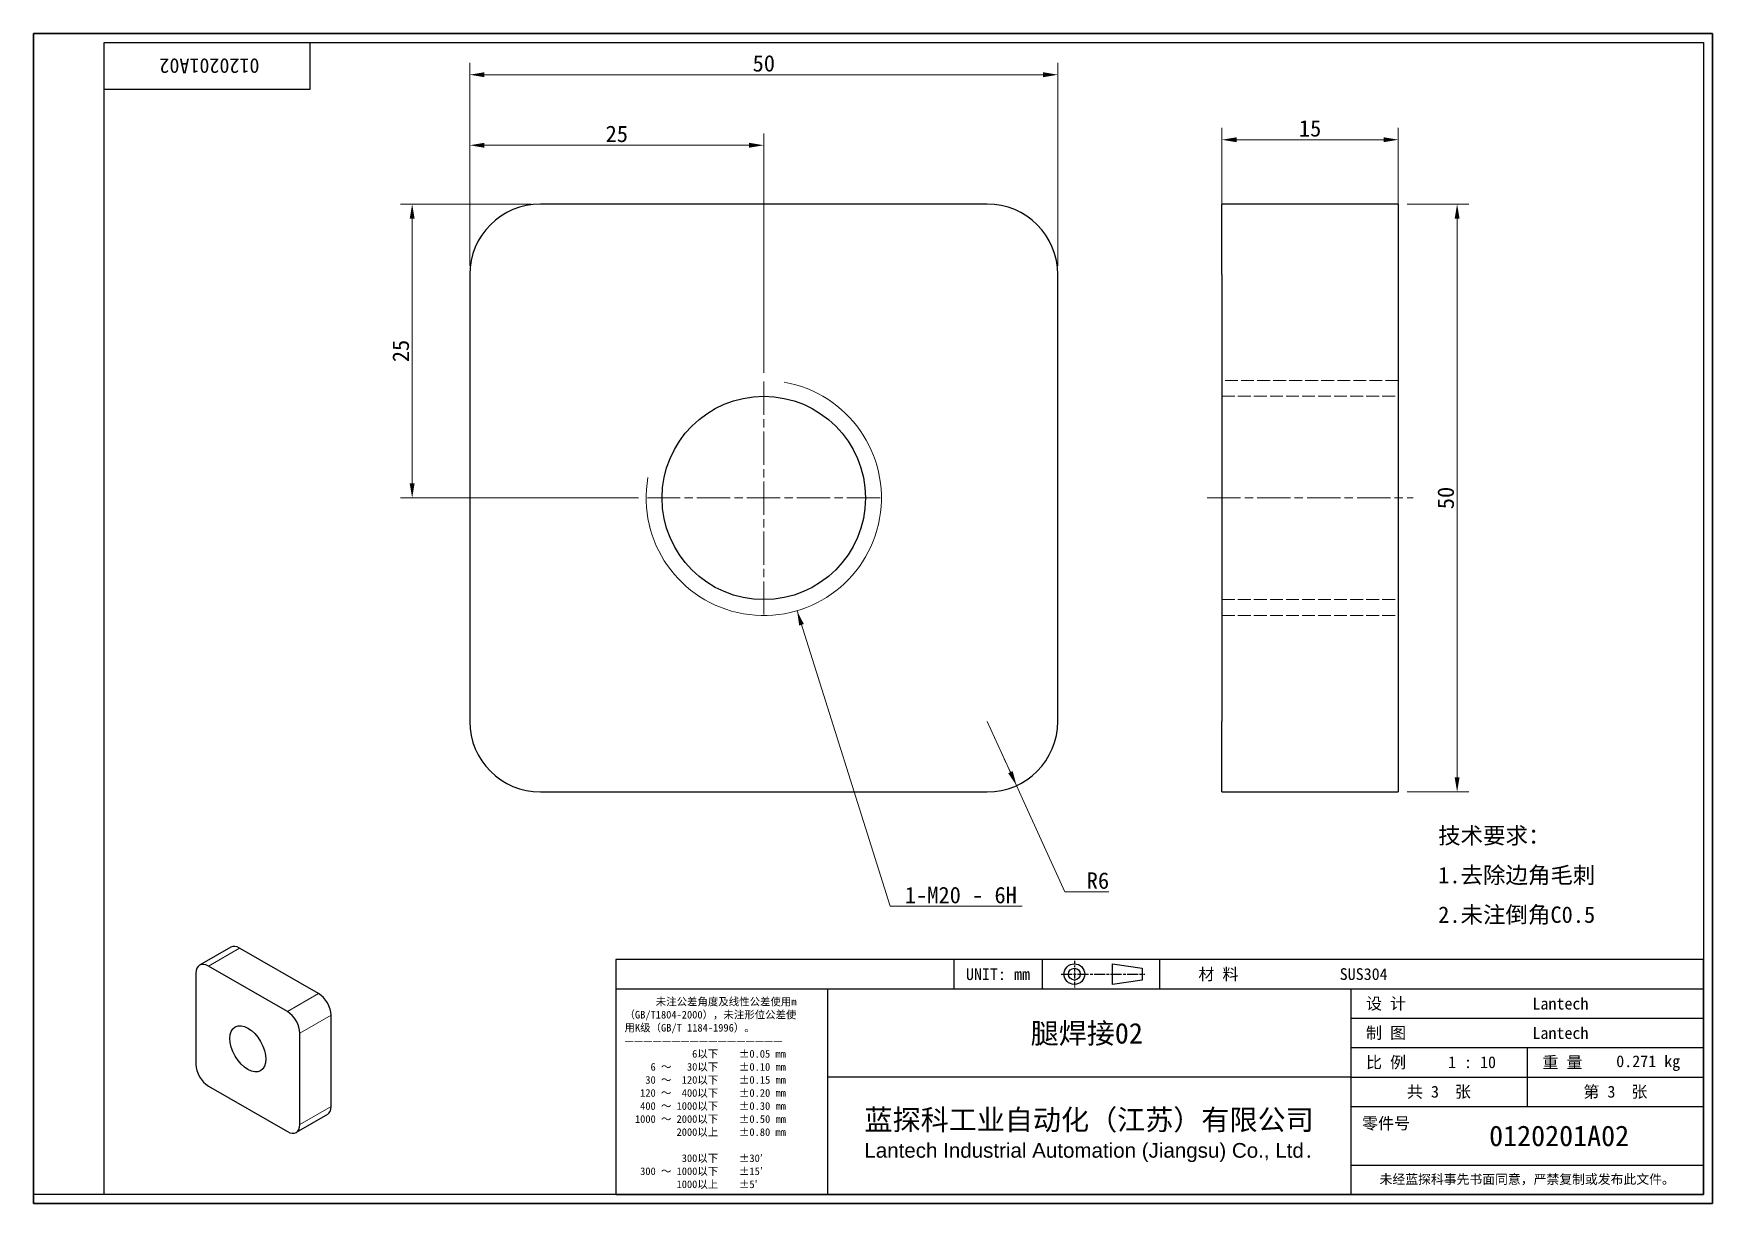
# Model space of a CAD drawing. Header units: millimetres. Extents: x 3 to 146, y 3 to 102.
import ezdxf
from ezdxf.enums import TextEntityAlignment as Align

# ---------------------------------------------------------------- set-up
doc = ezdxf.new("R2010")
doc.units = ezdxf.units.MM
doc.header["$LTSCALE"] = 0.5
doc.linetypes.add('CHAIN', pattern=[0.3543, 0.2362, -0.0295, 0.0591, -0.0295])
doc.linetypes.add('DASHED', pattern=[0.2067, 0.1654, -0.0413])
for name, color, linetype, lineweight in [('1', 7, 'Continuous', 18), ('可见 (ISO)', 7, 'Continuous', 25), ('可见窄的 (ISO)', 7, 'Continuous', 18), ('图框 (ISO)', 7, 'Continuous', 35), ('标题 (ISO)', 7, 'Continuous', 25)]:
    doc.layers.add(name, color=color, linetype=linetype, lineweight=lineweight)
for name, color, linetype, lineweight, true_color in [('中心标记 (ISO)', 1, 'CHAIN', 18, 0xff0000), ('中心线 (ISO)', 1, 'CHAIN', 18, 0xff0000), ('尺寸 (ISO)', 7, 'Continuous', 18, 0x008000), ('符号 (ISO)', 7, 'Continuous', 18, 0x008000), ('隐藏 (ISO)', 5, 'DASHED', 18, 0x0000ff)]:
    doc.layers.add(name, color=color, linetype=linetype, lineweight=lineweight, true_color=true_color)
doc.styles.add('文本样式164', font='SimSun.ttf')
doc.styles.add('文本样式165', font='SimSun.ttf')
doc.styles.add('文本样式74', font='SimSun.ttf')
doc.styles.add('最新国标', font='simfang.ttf')
doc.styles.add('注释文本 (ISO)', font='simfang.ttf')
doc.dimstyles.new('默认 (GB)', dxfattribs={"dimscale": 0.5, "dimtxt": 2.8, "dimasz": 2.5, "dimexe": 2, "dimexo": 1.5, "dimgap": 0.5, "dimtad": 1, "dimtoh": 1, "dimdsep": 46, "dimtxsty": '最新国标', "dimcen": 0.09, "dimdle": 10, "dimclrd": 256, "dimclre": 256, "dimclrt": 256, "dimaunit": 1, "dimadec": 3, "dimazin": 2, "dimtfac": 0.535714, "dimtdec": 3, "dimtmove": 0, "dimatfit": 3, "dimfxl": 0, "dimtolj": 1, "dimlwd": -1, "dimlwe": -1, "dimarcsym": 0})
doc.dimstyles.new('默认 (GB)$7', dxfattribs={"dimscale": 0.5, "dimtxt": 2.8, "dimasz": 2.5, "dimexe": 2, "dimexo": 1.5, "dimgap": 0.5, "dimtad": 1, "dimtoh": 1, "dimdsep": 46, "dimtxsty": '最新国标', "dimcen": 0.09, "dimdle": 10, "dimclrd": 256, "dimclre": 256, "dimclrt": 256, "dimaunit": 1, "dimadec": 3, "dimazin": 2, "dimtfac": 0.535714, "dimtdec": 3, "dimtmove": 0, "dimatfit": 3, "dimfxl": 0, "dimtolj": 1, "dimlwd": -1, "dimlwe": -1, "dimarcsym": 0})

# ---------------------------------------------------------------- blocks, each defined once
blk = doc.blocks.new('图框 最新国标')
at = {"layer": '图框 (ISO)'}
for p, q in [((6, 7), (6, 204.5)), ((6, 204.5), (291.5, 204.5)), ((291.5, 204.5), (291.5, 5.5)), ((6, 7), (6, 5.5)), ((6, 7), (6, 5.5)), ((291.5, 5.5), (6, 5.5))]:
    blk.add_line(p, q, dxfattribs=at)
at = {"layer": '图框 (ISO)', "color": 7, "linetype": 'Continuous', "lineweight": 25}
for p, q in [((18, 203), (290, 203)), ((18, 7), (18, 203)), ((18, 203), (290, 203)), ((53, 203), (53, 195)), ((290, 203), (290, 7)), ((290, 203), (290, 7)), ((53, 195), (18, 195)), ((290, 7), (6, 7)), ((290, 7), (18, 7))]:
    blk.add_line(p, q, dxfattribs=at)
at = {"layer": '图框 (ISO)', "style": '文本样式74'}
blk.add_attdef('零件代号_001', (44.41, 200.25), '', height=2.5, rotation=180, dxfattribs=at)
blk = doc.blocks.new('标题栏 最新国标')
at = {"layer": '标题 (ISO)'}
for p, q in [((381.98, -183.84), (196.98, -183.84)), ((196.98, -183.84), (196.98, -223.84)), ((254.48, -183.84), (254.48, -188.84)), ((269.48, -183.84), (269.48, -188.84)), ((281.48, -188.09), (281.48, -184.59)), ((281.48, -184.59), (286.48, -185.34)), ((286.48, -185.34), (286.48, -187.34)), ((289.48, -183.84), (289.48, -188.84)), ((381.98, -223.84), (381.98, -183.84)), ((383.48, -183.84), (383.48, -225.34)), ((286.48, -187.34), (281.48, -188.09)), ((196.98, -188.84), (381.98, -188.84)), ((232.98, -188.84), (232.98, -223.84)), ((321.98, -188.84), (321.98, -223.84)), ((321.98, -193.84), (381.98, -193.84)), ((321.98, -198.84), (381.98, -198.84)), ((351.98, -198.84), (351.98, -208.84)), ((321.98, -203.84), (232.98, -203.84)), ((321.98, -203.84), (381.98, -203.84)), ((321.98, -208.84), (381.98, -208.84)), ((321.98, -218.84), (381.98, -218.84)), ((196.98, -223.84), (381.98, -223.84)), ((383.48, -225.34), (196.98, -225.34))]:
    blk.add_line(p, q, dxfattribs=at)
at = {"layer": '标题 (ISO)', "linetype": 'CHAIN', "ltscale": 5.000333}
blk.add_line((274.98, -184.09), (274.98, -188.59), dxfattribs=at)
at = {"layer": '标题 (ISO)', "linetype": 'CHAIN', "ltscale": 15.834605}
blk.add_line((272.73, -186.34), (286.98, -186.34), dxfattribs=at)
at = {"layer": '标题 (ISO)'}
for radius in [1.75, 1]:
    blk.add_circle((274.98, -186.34), radius, dxfattribs=at)
at = {"layer": '1', "style": '文本样式164'}
for s, p in [('UNIT: mm', (261.98, -186.34)), ('材 料', (299.48, -186.34)), ('设 计', (327.98, -191.34)), ('制 图', (327.98, -196.34)), ('比 例', (327.98, -201.34)), ('重 量', (357.98, -201.34)), ('共 3  张', (336.98, -206.34)), ('第 3  张', (366.98, -206.34))]:
    blk.add_text(s, height=2, dxfattribs=at).set_placement(p, align=Align.MIDDLE_CENTER)
at = {"layer": '标题 (ISO)', "style": '注释文本 (ISO)'}
for s, insert, char_height, attachment_point, line_spacing_factor in [('\\fSimSun|b0|i0;{\\H1.3000;      未注公差角度及线性公差使用m\\P}\\fSimSun|b0|i0;{\\H1.3000;（GB/T1804-2000），未注形位公差使\\P}\\fSimSun|b0|i0;{\\H1.3000;用K级（GB/T 1184-1996）。\\P}\\fSimSun|b0|i0;{\\H1.3000;—————————————————\\P}\\fSimSun|b0|i0;{\\H1.3000;             6以下    ±0.05 mm\\P}\\fSimSun|b0|i0;{\\H1.3000;     6 ～   30以下    ±0.10 mm\\P}\\fSimSun|b0|i0;{\\H1.3000;    30 ～  120以下    ±0.15 mm\\P}\\fSimSun|b0|i0;{\\H1.3000;   120 ～  400以下    ±0.20 mm\\P}\\fSimSun|b0|i0;{\\H1.3000;   400 ～ 1000以下    ±0.30 mm\\P}\\fSimSun|b0|i0;{\\H1.3000;  1000 ～ 2000以下    ±0.50 mm\\P}\\fSimSun|b0|i0;{\\H1.3000;          2000以上    ±0.80 mm\\P}\\fSimSun|b0|i0;{\\H1.3000;\\P}\\fSimSun|b0|i0;{\\H1.3000;           300以下    ±30′\\P}\\fSimSun|b0|i0;{\\H1.3000;   300 ～ 1000以下    ±15′\\P}\\fSimSun|b0|i0;{\\H1.3000;          1000以上    ±5′}', (198.48, -206.63), 1.3, 4, 1.023913), ('{\\fMicrosoft YaHei|b0|i0|c134|p34;\\H1.75x;蓝探科工业自动化（江苏）有限公司\\P\\fArial|b0|i0|c0|p34;\\H0.71429x;Lantech Industrial Automation (Jiangsu) Co., Ltd\\fFangSong|b0|i0|c134|p49;.\\H1.15195x; }', (277.48, -213.84), 2, 5, 0.978695)]:
    blk.add_mtext(s, dxfattribs=dict(at, insert=insert, char_height=char_height, attachment_point=attachment_point, line_spacing_factor=line_spacing_factor))
at = {"layer": '标题 (ISO)', "attachment_point": 5, "style": '注释文本 (ISO)'}
for s, insert, char_height in [('\\fFangSong|b0|i0;零件号', (327.98, -211.84), 2), ('\\fSimSun|b0|i0;{\\H1.6000;未经蓝探科事先书面同意，严禁复制或发布此文件。}', (351.98, -221.34), 1.6)]:
    blk.add_mtext(s, dxfattribs=dict(at, insert=insert, char_height=char_height))
at = {"layer": '标题 (ISO)'}
for tag, p, height, style in [('材料_001', (320.09, -187.33), 2, '注释文本 (ISO)'), ('设计人_001', (352.87, -192.36), 2, '注释文本 (ISO)'), ('库存编号_001', (267.54, -198.15), 3.5, '文本样式165'), ('设计人_001', (352.87, -197.36), 2, '注释文本 (ISO)'), ('视图比例_001', (338.51, -202.33), 2, '注释文本 (ISO)'), ('质量\\P3;_001', (367.12, -202.16), 2, '注释文本 (ISO)'), ('零件代号_001', (345.51, -215.59), 3.5, '文本样式165')]:
    blk.add_attdef(tag, p, '', height=height, dxfattribs=dict(at, style=style))
blk = doc.blocks.new('*D5')
at = {"layer": 'Defpoints', "color": 0, "transparency": 16777216}
for p in [(65.09, 92.75), (40.09, 81.75), (65.09, 72.65)]:
    blk.add_point(p, dxfattribs=at)
at = {"layer": '尺寸 (ISO)', "color": 116, "true_color": 0x00803f, "transparency": 16777216}
for p, q in [((40.09, 82.5), (40.09, 93.75)), ((65.09, 73.4), (65.09, 93.75)), ((41.34, 92.75), (63.84, 92.75))]:
    blk.add_line(p, q, dxfattribs=at)
for points in [[(41.34, 92.96), (41.34, 92.54), (40.09, 92.75)], [(63.84, 92.96), (63.84, 92.54), (65.09, 92.75)]]:
    blk.add_solid(points, dxfattribs=at)
at = {"layer": '尺寸 (ISO)', "transparency": 16777216, "insert": (52.59, 93.71), "char_height": 1.4, "attachment_point": 5, "style": '最新国标'}
blk.add_mtext('\\A1;25', dxfattribs=at)
blk = doc.blocks.new('*D6')
at = {"layer": 'Defpoints', "color": 0, "transparency": 16777216}
for p in [(90.09, 98.75), (40.09, 81.75), (90.09, 81.75)]:
    blk.add_point(p, dxfattribs=at)
at = {"layer": '尺寸 (ISO)', "color": 116, "true_color": 0x00803f, "transparency": 16777216}
for p, q in [((40.09, 82.5), (40.09, 99.75)), ((41.34, 98.75), (88.84, 98.75)), ((90.09, 82.5), (90.09, 99.75))]:
    blk.add_line(p, q, dxfattribs=at)
for points in [[(41.34, 98.96), (41.34, 98.54), (40.09, 98.75)], [(88.84, 98.96), (88.84, 98.54), (90.09, 98.75)]]:
    blk.add_solid(points, dxfattribs=at)
at = {"layer": '尺寸 (ISO)', "transparency": 16777216, "insert": (65.09, 99.71), "char_height": 1.4, "attachment_point": 5, "style": '最新国标'}
blk.add_mtext('\\A1;50', dxfattribs=at)
blk = doc.blocks.new('*D7')
at = {"layer": 'Defpoints', "color": 0, "transparency": 16777216}
for p in [(46.09, 87.75), (35.19, 62.75), (55.19, 62.75)]:
    blk.add_point(p, dxfattribs=at)
at = {"layer": '尺寸 (ISO)', "color": 116, "true_color": 0x00803f, "transparency": 16777216}
for p, q in [((45.34, 87.75), (34.19, 87.75)), ((35.19, 86.5), (35.19, 64)), ((54.44, 62.75), (34.19, 62.75))]:
    blk.add_line(p, q, dxfattribs=at)
for points in [[(34.98, 86.5), (35.4, 86.5), (35.19, 87.75)], [(34.98, 64), (35.4, 64), (35.19, 62.75)]]:
    blk.add_solid(points, dxfattribs=at)
at = {"layer": '尺寸 (ISO)', "transparency": 16777216, "insert": (34.23, 75.25), "char_height": 1.4, "attachment_point": 5, "rotation": 90, "style": '最新国标'}
blk.add_mtext('\\A1;25', dxfattribs=at)
blk = doc.blocks.new('*D8')
at = {"layer": 'Defpoints', "color": 0, "transparency": 16777216}
for p in [(119.04, 87.75), (119.04, 37.75), (124.04, 37.75)]:
    blk.add_point(p, dxfattribs=at)
at = {"layer": '尺寸 (ISO)', "color": 116, "true_color": 0x00803f, "transparency": 16777216}
for p, q in [((119.79, 87.75), (125.04, 87.75)), ((124.04, 86.5), (124.04, 39)), ((119.79, 37.75), (125.04, 37.75))]:
    blk.add_line(p, q, dxfattribs=at)
for points in [[(123.83, 86.5), (124.25, 86.5), (124.04, 87.75)], [(123.83, 39), (124.25, 39), (124.04, 37.75)]]:
    blk.add_solid(points, dxfattribs=at)
at = {"layer": '尺寸 (ISO)', "transparency": 16777216, "insert": (123.08, 62.75), "char_height": 1.4, "attachment_point": 5, "rotation": 90, "style": '最新国标'}
blk.add_mtext('\\A1;50', dxfattribs=at)
blk = doc.blocks.new('*D9')
at = {"layer": 'Defpoints', "color": 0, "transparency": 16777216}
for p in [(119.04, 93.22), (104.04, 81.75), (119.04, 81.75)]:
    blk.add_point(p, dxfattribs=at)
at = {"layer": '尺寸 (ISO)', "color": 116, "true_color": 0x00803f, "transparency": 16777216}
for p, q in [((104.04, 82.5), (104.04, 94.22)), ((119.04, 82.5), (119.04, 94.22)), ((105.29, 93.22), (117.79, 93.22))]:
    blk.add_line(p, q, dxfattribs=at)
for points in [[(105.29, 93.43), (105.29, 93.01), (104.04, 93.22)], [(117.79, 93.43), (117.79, 93.01), (119.04, 93.22)]]:
    blk.add_solid(points, dxfattribs=at)
at = {"layer": '尺寸 (ISO)', "transparency": 16777216, "insert": (111.54, 94.18), "char_height": 1.4, "attachment_point": 5, "style": '最新国标'}
blk.add_mtext('\\A1;15', dxfattribs=at)
blk = doc.blocks.new('*D10')
at = {"layer": 'Defpoints', "color": 0, "transparency": 16777216}
for p in [(84.09, 43.75), (86.58, 38.29)]:
    blk.add_point(p, dxfattribs=at)
at = {"layer": '尺寸 (ISO)', "color": 116, "true_color": 0x00803f, "transparency": 16777216}
for p, q in [((84.09, 43.75), (86.58, 38.29)), ((86.06, 39.43), (85.54, 40.57)), ((86.58, 38.29), (87.1, 37.15)), ((90.7, 29.24), (87.1, 37.15)), ((94.44, 29.24), (90.7, 29.24))]:
    blk.add_line(p, q, dxfattribs=at)
blk.add_solid([(86.25, 39.52), (85.87, 39.34), (86.58, 38.29)], dxfattribs=at)
at = {"layer": '尺寸 (ISO)', "transparency": 16777216, "insert": (93.5, 30.2), "char_height": 1.4, "attachment_point": 5, "style": '最新国标'}
blk.add_mtext('\\A1;R6', dxfattribs=at)

msp = doc.modelspace()

# ---------------------------------------------------------------- linework, layer by layer
at = {"layer": '中心标记 (ISO)', "ltscale": 23.990969}
for p, q in [((65.089, 72.648), (65.089, 52.854)), ((74.986, 62.751), (55.192, 62.751))]:
    msp.add_line(p, q, dxfattribs=at)
at = {"layer": '中心线 (ISO)', "ltscale": 23.990969}
msp.add_line((102.791, 62.751), (120.291, 62.751), dxfattribs=at)
at = {"layer": '可见 (ISO)'}
for p, q in [((84.089, 87.751), (46.089, 87.751)), ((119.041, 87.751), (104.041, 87.751)), ((104.041, 81.751), (104.041, 87.751)), ((119.041, 87.751), (119.041, 81.751)), ((40.089, 81.751), (40.089, 43.751)), ((90.089, 43.751), (90.089, 81.751)), ((104.041, 81.751), (104.041, 43.751)), ((119.041, 81.751), (119.041, 43.751)), ((104.041, 37.751), (104.041, 43.751)), ((119.041, 43.751), (119.041, 37.751)), ((46.089, 37.751), (84.089, 37.751)), ((104.041, 37.751), (119.041, 37.751)), ((19.769, 24.548), (17.117, 23.017)), ((27.236, 20.595), (20.519, 24.474)), ((24.585, 19.064), (17.867, 22.943)), ((16.807, 22.33), (16.807, 14.574)), ((28.297, 11.002), (28.297, 18.758)), ((25.645, 9.471), (25.645, 17.227)), ((17.867, 12.737), (24.585, 8.858)), ((27.986, 10.315), (25.335, 8.784))]:
    msp.add_line(p, q, dxfattribs=at)
msp.add_circle((65.089, 62.751), 8.647, dxfattribs=at)
for centre, start, end in [((46.089, 81.751), 90, 180), ((84.089, 81.751), 0, 90), ((46.089, 43.751), 180, 270), ((84.089, 43.751), 270, 0)]:
    msp.add_arc(centre, 6, start, end, dxfattribs=at)
for centre, major_axis, start_param, end_param in [((20.519, 23.249), (-0.75, 1.299), 5.4977871, 6.2831853), ((17.867, 21.718), (-0.75, 1.299), 5.4977871, 7.0685835), ((27.236, 19.371), (-0.75, 1.299), 3.9269908, 5.4977871), ((24.585, 17.84), (0.75, -1.299), 0.7853982, 2.3561945), ((17.867, 13.961), (-0.75, 1.299), 0.7853982, 2.3561945), ((27.236, 11.614), (0.75, -1.299), 0, 0.7853982), ((24.585, 10.083), (0.75, -1.299), 5.4977871, 7.0685835)]:
    msp.add_ellipse(centre, major_axis=major_axis, ratio=0.5773503, start_param=start_param, end_param=end_param, dxfattribs=at)
msp.add_ellipse((21.226, 15.901), major_axis=(1.081, -1.872), ratio=0.5773503, dxfattribs=at)
at = {"layer": '可见窄的 (ISO)'}
for p, q in [((17.867, 22.943), (20.519, 24.474)), ((27.236, 20.595), (24.585, 19.064)), ((25.645, 17.227), (28.297, 18.758)), ((28.297, 11.002), (25.645, 9.471))]:
    msp.add_line(p, q, dxfattribs=at)
msp.add_arc((65.089, 62.751), 10, 170, 80, dxfattribs=at)
at = {"layer": '隐藏 (ISO)', "ltscale": 13.194353}
for p, q in [((119.041, 72.751), (104.041, 72.751)), ((104.041, 71.398), (119.041, 71.398)), ((104.041, 54.104), (119.041, 54.104)), ((104.041, 52.751), (119.041, 52.751))]:
    msp.add_line(p, q, dxfattribs=at)

# ---------------------------------------------------------------- block references
at = {"xscale": 0.5, "yscale": 0.5, "zscale": 0.5}
msp.add_blockref('图框 最新国标', (0, 0), dxfattribs=at).add_auto_attribs({'零件代号_001': '0120201A02'})
ref = msp.add_blockref('标题栏 最新国标', (-45.991, 115.422), dxfattribs=dict(xscale=0.5, yscale=0.5, zscale=0.5))
ref.add_attrib('零件代号_001', '0120201A02', (126.763, 7.625), dxfattribs={"layer": '标题 (ISO)', "height": 1.75, "style": '文本样式165'})
ref.add_attrib('库存编号_001', '腿焊接02', (87.779, 16.346), dxfattribs={"layer": '标题 (ISO)', "height": 1.75, "style": '文本样式165'})
ref.add_attrib('质量\\P3;_001', '0.271 kg', (137.569, 14.341), dxfattribs={"layer": '标题 (ISO)', "height": 1, "style": '注释文本 (ISO)'})
ref.add_attrib('视图比例_001', '1 : 10', (123.266, 14.259), dxfattribs={"layer": '标题 (ISO)', "height": 1, "style": '注释文本 (ISO)'})
ref.add_attrib('设计人_001', 'Lantech', (130.446, 19.244), dxfattribs={"layer": '标题 (ISO)', "height": 1, "style": '注释文本 (ISO)'})
ref.add_attrib('设计人_001', 'Lantech', (130.446, 16.744), dxfattribs={"layer": '标题 (ISO)', "height": 1, "style": '注释文本 (ISO)'})
ref.add_attrib('材料_001', 'SUS304', (114.056, 21.756), dxfattribs={"layer": '标题 (ISO)', "height": 1, "style": '注释文本 (ISO)'})

# ---------------------------------------------------------------- texts
at = {"layer": '符号 (ISO)', "char_height": 1.4}
for s, insert, width, attachment_point, line_spacing_factor, style in [('\\fFangSong|b0|i0;{\\H1.4000;技术要求：\\P}\\fFangSong|b0|i0;{\\H1.4000;1.去除边角毛刺\\P}\\fFangSong|b0|i0;{\\H1.4000;2.未注倒角C0.5\\P}', (122.43, 30.592), 14.67134, 4, 1.441304, '注释文本 (ISO)'), ('1-M20 - 6H', (77.084, 28.257), 10.58433, 7, 0.49, '最新国标')]:
    msp.add_mtext(s, dxfattribs=dict(at, insert=insert, width=width, attachment_point=attachment_point, line_spacing_factor=line_spacing_factor, style=style))

# ---------------------------------------------------------------- dimensions: what is measured, and where the dimension line sits
at = {"layer": '尺寸 (ISO)', "color": 116, "true_color": 0x00803f}
for base, p1, p2, angle, picture, middle in [((90.089, 98.751), (40.089, 81.751), (90.089, 81.751), 180, '*D6', (65.089, 98.751)), ((65.089, 92.751), (40.089, 81.751), (65.089, 72.648), 180, '*D5', (52.589, 92.751)), ((119.041, 93.223), (104.041, 81.751), (119.041, 81.751), 180, '*D9', (111.541, 93.223)), ((35.192, 62.751), (46.089, 87.751), (55.192, 62.751), 90, '*D7', (35.192, 75.251)), ((124.041, 37.751), (119.041, 87.751), (119.041, 37.751), 90, '*D8', (124.041, 62.751))]:
    dim = msp.add_linear_dim(base=base, p1=p1, p2=p2, angle=angle, dimstyle='默认 (GB)', override={"dimgap": 0.5, "dimtoh": 0, "dimdec": 2, "dimtol": 0, "dimlim": 0, "dimtp": 0, "dimtm": 0, "dimtdec": 3, "dimtofl": 0, "dimatfit": 1}, dxfattribs=at)
    dim.commit()
    dim.dimension.update_dxf_attribs({"geometry": picture, "text_midpoint": middle, "dimtype": 160})
dim = msp.add_radius_dim(center=(84.089, 43.751), mpoint=(86.578, 38.292), dimstyle='默认 (GB)', override={"dimgap": 0.5, "dimtih": 1, "dimdec": 2, "dimlfac": 1, "dimcen": 0, "dimtol": 0, "dimlim": 0, "dimtp": 0, "dimtm": 0, "dimtdec": 3}, dxfattribs=at)
dim.commit()
dim.dimension.update_dxf_attribs({"geometry": '*D10', "text_midpoint": (93.501, 29.241), "dimtype": 164})

# ---------------------------------------------------------------- leaders
at = {"layer": '符号 (ISO)', "annotation_type": 0, "has_hookline": 1, "hookline_direction": 0, "text_width": 9.968}
msp.add_leader([(67.918, 53.16), (75.834, 28.024), (77.084, 28.024)], dimstyle='默认 (GB)$7', override={"dimgap": 0, "dimtad": 1}, dxfattribs=at)

doc.saveas('drawing.dxf')
